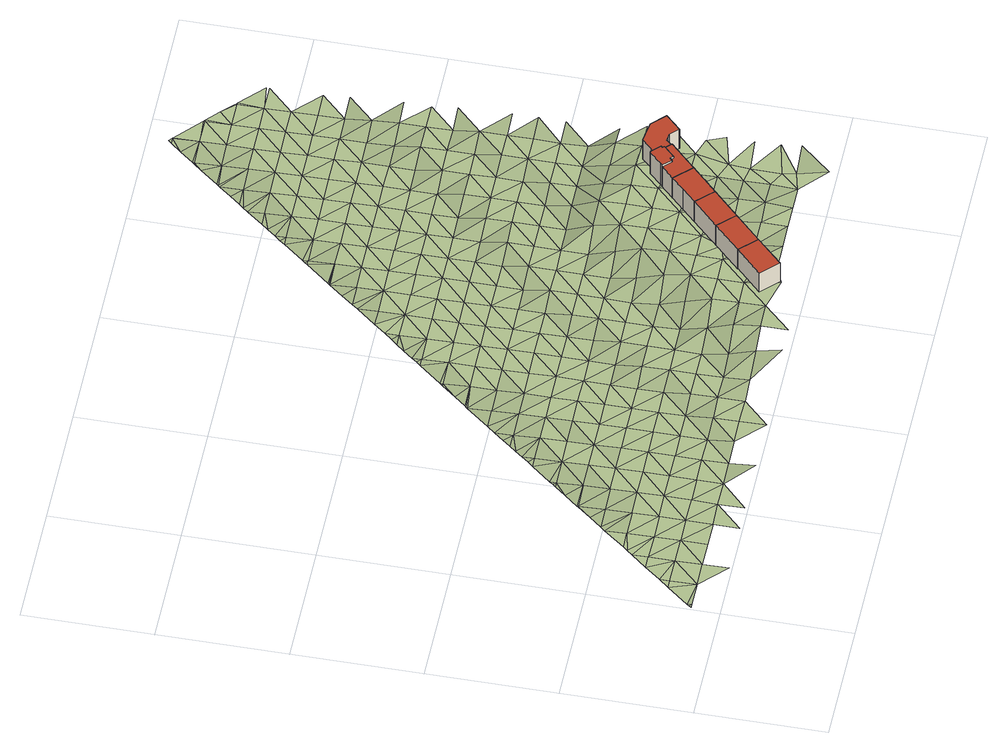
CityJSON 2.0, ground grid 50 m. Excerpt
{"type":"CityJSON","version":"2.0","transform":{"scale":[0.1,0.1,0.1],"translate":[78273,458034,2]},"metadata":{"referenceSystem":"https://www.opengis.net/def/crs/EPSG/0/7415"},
"CityObjects":{
"building1":{"type":"Building","attributes":{"roofType":"1000","RelativeEavesHeight":9.87,"RelativeRidgeHeight":9.87,"AbsoluteEavesHeight":23.95,"AbsoluteRidgeHeight":23.95},"geometry":[{"type":"Solid","lod":"2","boundaries":[[[[0,1,2,3]],[[1,4,5,2]],[[4,6,7,5]],[[6,0,3,7]],[[6,4,1,0]],[[3,2,5,7]]]],"semantics":{"surfaces":[{"type":"WallSurface"},{"type":"RoofSurface","Direction":0,"Slope":90},{"type":"GroundSurface"}],"values":[[0,0,0,0,1,2]]}}]},
"building2":{"type":"Building","attributes":{"roofType":"1000","RelativeEavesHeight":10.58,"RelativeRidgeHeight":10.58,"AbsoluteEavesHeight":23.95,"AbsoluteRidgeHeight":23.95},"geometry":[{"type":"Solid","lod":"2","boundaries":[[[[6,4,8,9]],[[4,10,11,8]],[[10,12,13,11]],[[12,6,9,13]],[[12,10,4,6]],[[9,8,11,13]]]],"semantics":{"surfaces":[{"type":"WallSurface"},{"type":"RoofSurface","Direction":0,"Slope":90},{"type":"GroundSurface"}],"values":[[0,0,0,0,1,2]]}}]},
"building3":{"type":"Building","attributes":{"roofType":"1000","RelativeEavesHeight":10.58,"RelativeRidgeHeight":10.58,"AbsoluteEavesHeight":23.95,"AbsoluteRidgeHeight":23.95},"geometry":[{"type":"Solid","lod":"2","boundaries":[[[[12,10,11,13]],[[10,14,15,11]],[[14,16,17,15]],[[16,12,13,17]],[[16,14,10,12]],[[13,11,15,17]]]],"semantics":{"surfaces":[{"type":"WallSurface"},{"type":"RoofSurface","Direction":0,"Slope":90},{"type":"GroundSurface"}],"values":[[0,0,0,0,1,2]]}}]},
"building4":{"type":"Building","attributes":{"roofType":"1000","RelativeEavesHeight":10.62,"RelativeRidgeHeight":10.62,"AbsoluteEavesHeight":23.95,"AbsoluteRidgeHeight":23.95},"geometry":[{"type":"Solid","lod":"2","boundaries":[[[[18,19,20,21]],[[19,22,23,20]],[[22,24,25,23]],[[24,16,26,25]],[[16,14,27,26]],[[14,28,29,27]],[[28,30,31,29]],[[30,32,33,31]],[[32,18,21,33]],[[32,30,28,14,16,24,22,19,18]],[[21,20,23,25,26,27,29,31,33]]]],"semantics":{"surfaces":[{"type":"WallSurface"},{"type":"RoofSurface","Direction":0,"Slope":90},{"type":"GroundSurface"}],"values":[[0,0,0,0,0,0,0,0,0,1,2]]}}]},
"building5":{"type":"Building","children":["building5-1","building5-2"]},
"building5-1":{"type":"BuildingPart","attributes":{"roofType":"1000","RelativeEavesHeight":11.27,"RelativeRidgeHeight":11.27,"AbsoluteEavesHeight":24.75,"AbsoluteRidgeHeight":24.75},"parents":["building5"],"geometry":[{"type":"Solid","lod":"2","boundaries":[[[[34,35,36,37]],[[35,38,39,36]],[[38,40,41,39]],[[40,42,43,41]],[[42,44,45,43]],[[44,46,47,45]],[[46,48,49,47]],[[48,50,51,49]],[[50,52,53,51]],[[52,54,55,53]],[[54,34,37,55]],[[54,52,50,48,46,44,42,40,38,35,34]],[[37,36,39,41,43,45,47,49,51,53,55]]]],"semantics":{"surfaces":[{"type":"WallSurface"},{"type":"RoofSurface","Direction":0,"Slope":90},{"type":"GroundSurface"}],"values":[[0,0,0,0,0,0,0,0,0,0,0,1,2]]}}]},
"building5-2":{"type":"BuildingPart","attributes":{"roofType":"1000","RelativeEavesHeight":10.63,"RelativeRidgeHeight":10.63,"AbsoluteEavesHeight":23.95,"AbsoluteRidgeHeight":23.95},"parents":["building5"],"geometry":[{"type":"Solid","lod":"2","boundaries":[[[[56,57,58,59]],[[57,60,61,58]],[[60,62,63,61]],[[62,32,33,63]],[[32,30,31,33]],[[30,64,65,31]],[[64,66,67,65]],[[66,68,69,67]],[[68,70,71,69]],[[70,72,73,71]],[[72,56,59,73]],[[72,70,68,66,64,30,32,62,60,57,56]],[[59,58,61,63,33,31,65,67,69,71,73]]]],"semantics":{"surfaces":[{"type":"WallSurface"},{"type":"RoofSurface","Direction":180,"Slope":90},{"type":"GroundSurface"}],"values":[[0,0,0,0,0,0,0,0,0,0,0,1,2]]}}]},
"building6":{"type":"Building","attributes":{"roofType":"1000","RelativeEavesHeight":10.22,"RelativeRidgeHeight":10.22,"AbsoluteEavesHeight":23.09,"AbsoluteRidgeHeight":23.09},"geometry":[{"type":"Solid","lod":"2","boundaries":[[[[74,75,76,77]],[[75,78,79,76]],[[78,80,81,79]],[[80,82,83,81]],[[82,84,85,83]],[[84,86,87,85]],[[86,88,89,87]],[[88,90,91,89]],[[90,92,93,91]],[[92,94,95,93]],[[94,96,97,95]],[[96,98,99,97]],[[98,74,77,99]],[[98,96,94,92,90,88,86,84,82,80,78,75,74]],[[77,76,79,81,83,85,87,89,91,93,95,97,99]]]],"semantics":{"surfaces":[{"type":"WallSurface"},{"type":"RoofSurface","Direction":0,"Slope":90},{"type":"GroundSurface"}],"values":[[0,0,0,0,0,0,0,0,0,0,0,0,0,1,2]]}}]},
"terrain1":{"type":"TINRelief","geometry":[{"type":"CompositeSurface","lod":"2","boundaries":[[[100,101,102]],[[102,101,103]],[[101,104,103]],[[103,104,105]],[[104,106,105]],[[105,106,107]],[[106,104,108]],[[104,109,110]],[[106,108,107]],[[104,110,108]],[[107,108,111]],[[108,112,111]],[[111,112,113]],[[108,110,114]],[[112,108,114]],[[110,115,114]],[[113,112,116]],[[113,116,117]],[[112,114,116]],[[117,118,119]],[[114,115,120]],[[118,117,116]],[[116,114,121]],[[119,118,122]],[[114,120,121]],[[118,116,123]],[[116,121,123]],[[120,124,125]],[[118,126,122]],[[121,120,125]],[[122,126,127]],[[118,123,126]],[[127,128,129]],[[126,128,127]],[[123,121,130]],[[121,125,131]],[[121,131,130]],[[126,123,132]],[[129,128,133]],[[125,134,135]],[[129,133,136]],[[128,126,132]],[[123,130,132]],[[131,125,135]],[[136,133,137]],[[137,133,138]],[[133,128,139]],[[130,131,140]],[[128,132,139]],[[138,133,141]],[[131,135,140]],[[138,141,142]],[[133,139,141]],[[132,130,143]],[[130,140,144]],[[130,144,143]],[[139,132,145]],[[146,142,141]],[[142,146,147]],[[140,135,148]],[[135,149,150]],[[132,143,145]],[[147,146,151]],[[144,140,148]],[[141,139,152]],[[135,150,148]],[[151,146,153]],[[139,145,152]],[[146,141,154]],[[143,144,155]],[[146,154,153]],[[144,148,156]],[[141,152,154]],[[145,143,155]],[[144,156,155]],[[153,154,157]],[[148,150,158]],[[152,145,159]],[[156,148,158]],[[145,155,160]],[[150,161,158]],[[154,162,157]],[[157,162,163]],[[154,152,159]],[[145,160,159]],[[155,156,164]],[[163,162,165]],[[156,158,164]],[[162,154,166]],[[160,155,167]],[[154,159,168]],[[155,164,167]],[[165,162,166]],[[158,161,169]],[[154,168,166]],[[161,170,171]],[[159,160,172]],[[165,166,173]],[[161,171,169]],[[160,167,172]],[[164,158,174]],[[173,175,176]],[[175,173,166]],[[168,159,177]],[[158,169,174]],[[159,172,178]],[[167,164,179]],[[176,175,180]],[[171,170,181]],[[159,178,177]],[[166,168,182]],[[172,167,179]],[[164,174,179]],[[180,175,183]],[[169,171,181]],[[175,166,182]],[[168,177,182]],[[178,172,184]],[[174,169,185]],[[172,179,184]],[[175,186,183]],[[169,181,185]],[[175,182,186]],[[183,186,187]],[[177,178,188]],[[178,184,189]],[[179,174,190]],[[174,185,191]],[[182,177,188]],[[178,189,188]],[[184,179,190]],[[186,192,187]],[[174,191,190]],[[185,181,193]],[[186,182,194]],[[187,192,195]],[[182,188,194]],[[189,184,196]],[[184,190,197]],[[191,185,198]],[[192,186,199]],[[185,193,200]],[[186,194,199]],[[184,197,196]],[[188,189,201]],[[185,200,198]],[[195,192,202]],[[190,191,203]],[[194,188,201]],[[189,196,201]],[[192,199,202]],[[197,190,203]],[[204,205,195]],[[191,198,203]],[[205,204,206]],[[200,193,207]],[[199,194,208]],[[206,204,209]],[[195,202,204]],[[193,210,207]],[[196,197,211]],[[194,201,208]],[[197,203,211]],[[198,200,212]],[[200,207,213]],[[201,196,214]],[[202,199,215]],[[209,204,216]],[[199,208,217]],[[209,216,218]],[[203,198,212]],[[196,211,214]],[[200,213,212]],[[199,217,215]],[[204,202,219]],[[208,201,220]],[[218,216,221]],[[221,216,222]],[[211,203,223]],[[201,214,220]],[[213,207,224]],[[203,212,223]],[[202,215,219]],[[216,204,225]],[[214,211,226]],[[216,225,222]],[[217,208,227]],[[208,220,228]],[[204,219,225]],[[211,223,226]],[[212,213,229]],[[208,228,227]],[[213,224,230]],[[215,217,231]],[[220,214,232]],[[222,225,233]],[[223,212,229]],[[214,226,232]],[[213,230,229]],[[217,227,231]],[[219,215,234]],[[224,235,236]],[[228,220,237]],[[220,232,238]],[[225,239,233]],[[226,223,240]],[[225,219,234]],[[230,224,236]],[[215,231,234]],[[233,239,241]],[[223,229,242]],[[220,238,237]],[[241,239,243]],[[227,228,244]],[[232,226,240]],[[223,242,240]],[[239,225,245]],[[229,230,246]],[[231,227,244]],[[228,237,244]],[[225,234,245]],[[230,236,246]],[[243,239,247]],[[238,232,248]],[[242,229,249]],[[232,240,250]],[[243,247,251]],[[239,245,247]],[[229,246,249]],[[237,238,248]],[[234,231,252]],[[231,244,253]],[[232,250,248]],[[240,242,254]],[[231,253,252]],[[242,249,255]],[[251,256,257]],[[245,234,258]],[[256,251,247]],[[246,236,259]],[[244,237,260]],[[237,248,261]],[[242,255,254]],[[257,256,262]],[[250,240,263]],[[234,252,258]],[[236,264,259]],[[253,244,260]],[[247,245,265]],[[249,246,266]],[[237,261,260]],[[262,256,267]],[[240,254,263]],[[248,250,268]],[[245,258,265]],[[246,259,266]],[[255,249,269]],[[256,247,270]],[[252,253,271]],[[253,260,272]],[[250,263,268]],[[256,270,267]],[[254,255,269]],[[261,248,273]],[[247,265,270]],[[249,266,269]],[[253,272,271]],[[259,264,274]],[[267,270,275]],[[258,252,276]],[[248,268,273]],[[263,254,277]],[[260,261,278]],[[254,269,277]],[[252,271,276]],[[265,258,279]],[[272,260,278]],[[266,259,280]],[[261,273,278]],[[270,281,275]],[[259,274,282]],[[268,263,283]],[[270,265,279]],[[269,266,280]],[[258,276,279]],[[263,277,283]],[[275,281,284]],[[259,282,280]],[[271,272,285]],[[272,278,285]],[[273,268,286]],[[268,283,287]],[[277,269,288]],[[281,270,289]],[[270,279,290]],[[269,280,291]],[[282,274,292]],[[276,271,293]],[[271,285,294]],[[268,287,286]],[[281,289,284]],[[278,273,295]],[[269,291,288]],[[270,290,289]],[[283,277,296]],[[271,294,293]],[[284,289,297]],[[280,282,298]],[[279,276,299]],[[273,286,295]],[[291,280,300]],[[287,283,296]],[[282,292,298]],[[285,278,301]],[[277,288,296]],[[290,279,299]],[[280,298,300]],[[276,293,299]],[[297,302,303]],[[289,302,297]],[[278,295,301]],[[294,285,304]],[[286,287,305]],[[289,290,306]],[[288,291,307]],[[291,300,307]],[[287,296,305]],[[298,292,308]],[[285,301,304]],[[290,299,306]],[[303,302,309]],[[293,294,310]],[[295,286,311]],[[286,305,311]],[[300,298,312]],[[296,288,313]],[[302,289,314]],[[294,304,310]],[[289,306,315]],[[288,307,316]],[[299,293,317]],[[301,295,318]],[[298,308,319]],[[307,300,312]],[[309,302,314]],[[295,311,318]],[[289,315,314]],[[288,316,313]],[[305,296,320]],[[293,310,317]],[[298,319,312]],[[306,299,321]],[[322,323,309]],[[323,322,324]],[[324,322,325]],[[304,301,326]],[[311,305,320]],[[296,313,320]],[[301,318,327]],[[315,306,321]],[[299,317,321]],[[309,314,322]],[[310,304,326]],[[319,308,328]],[[316,307,329]],[[301,327,326]],[[307,312,330]],[[318,311,331]],[[325,322,332]],[[313,316,329]],[[311,320,331]],[[307,330,329]],[[317,310,333]],[[314,315,334]],[[312,319,335]],[[315,321,336]],[[310,326,333]],[[319,328,335]],[[327,318,337]],[[320,313,338]],[[322,339,332]],[[315,336,334]],[[318,331,340]],[[332,339,341]],[[322,314,342]],[[330,312,343]],[[313,329,338]],[[341,339,344]],[[321,317,345]],[[312,335,343]],[[317,333,346]],[[318,340,337]],[[326,327,347]],[[339,322,342]],[[314,334,342]],[[336,321,345]],[[331,320,348]],[[317,346,345]],[[320,338,349]],[[329,330,350]],[[335,328,351]],[[333,326,347]],[[339,352,344]],[[327,337,347]],[[330,343,350]],[[320,349,348]],[[334,336,353]],[[340,331,354]],[[339,342,352]],[[346,333,355]],[[338,329,356]],[[336,345,353]],[[344,352,357]],[[343,335,358]],[[329,350,359]],[[333,347,355]],[[335,351,360]],[[331,348,354]],[[337,340,361]],[[342,334,362]],[[349,338,363]],[[329,359,356]],[[334,353,364]],[[335,360,358]],[[350,343,365]],[[345,346,366]],[[346,355,367]],[[340,354,361]],[[352,368,357]],[[352,342,362]],[[357,368,369]],[[348,349,363]],[[347,337,370]],[[334,364,362]],[[338,356,363]],[[343,358,365]],[[346,367,366]],[[360,351,371]],[[369,368,372]],[[359,350,365]],[[355,347,370]],[[353,345,373]],[[337,361,370]],[[351,374,375]],[[351,375,371]],[[368,352,376]],[[354,348,377]],[[348,363,378]],[[352,362,379]],[[345,366,373]],[[358,360,380]],[[356,359,381]],[[364,353,382]],[[367,355,383]],[[372,368,376]],[[360,371,380]],[[359,365,381]],[[355,370,383]],[[348,378,377]],[[352,379,376]],[[372,376,384]],[[361,354,385]],[[353,373,382]],[[365,358,386]],[[363,356,387]],[[362,364,388]],[[356,381,389]],[[358,380,386]],[[366,367,390]],[[354,377,385]],[[367,383,391]],[[378,363,387]],[[370,361,392]],[[379,362,388]],[[384,393,394]],[[364,382,388]],[[375,374,395]],[[356,389,387]],[[371,375,396]],[[393,384,376]],[[373,366,390]],[[367,391,390]],[[381,365,397]],[[383,370,392]],[[361,385,392]],[[380,371,396]],[[365,386,397]],[[394,393,398]],[[376,379,399]],[[377,378,400]],[[382,373,401]],[[378,387,402]],[[389,381,397]],[[379,388,403]],[[386,380,404]],[[373,390,401]],[[391,383,405]],[[378,402,400]],[[383,392,406]],[[379,403,399]],[[387,389,407]],[[393,376,408]],[[385,377,409]],[[390,391,405]],[[389,397,407]],[[388,382,410]],[[383,406,405]],[[382,401,411]],[[398,393,408]],[[376,399,408]],[[377,400,409]],[[397,386,412]],[[398,408,413]],[[402,387,414]],[[392,385,415]],[[403,388,410]],[[382,411,410]],[[387,407,414]],[[401,390,416]],[[386,417,412]],[[406,392,415]],[[385,409,415]],[[390,405,416]],[[413,418,419]],[[400,402,420]],[[418,413,408]],[[399,403,421]],[[402,414,420]],[[403,410,422]],[[419,418,423]],[[407,397,424]],[[411,401,425]],[[401,416,426]],[[405,406,427]],[[403,422,421]],[[406,415,428]],[[414,407,424]],[[408,399,429]],[[409,400,430]],[[401,426,425]],[[400,420,431]],[[423,418,432]],[[416,405,427]],[[410,411,433]],[[406,428,427]],[[418,408,429]],[[415,409,430]],[[399,421,429]],[[400,431,430]],[[420,414,434]],[[411,425,433]],[[422,410,435]],[[432,418,436]],[[426,416,437]],[[416,427,438]],[[421,422,435]],[[428,415,439]],[[432,436,440]],[[431,420,441]],[[418,429,436]],[[415,430,442]],[[410,433,435]],[[425,426,437]],[[416,438,437]],[[440,443,444]],[[415,442,439]],[[427,428,445]],[[443,440,436]],[[429,421,446]],[[433,425,447]],[[430,431,448]],[[444,443,449]],[[421,435,450]],[[438,427,445]],[[425,437,447]],[[428,439,445]],[[421,450,446]],[[436,429,451]],[[442,430,452]],[[435,433,453]],[[449,443,454]],[[433,447,455]],[[437,438,456]],[[443,436,451]],[[449,454,457]],[[439,442,452]],[[429,446,451]],[[438,445,458]],[[450,435,453]],[[433,455,453]],[[457,454,459]],[[447,437,456]],[[438,458,456]],[[445,439,460]],[[454,443,461]],[[443,451,462]],[[455,447,463]],[[459,454,461]],[[446,450,464]],[[450,453,465]],[[447,456,463]],[[443,462,461]],[[458,445,466]],[[459,461,467]],[[450,465,464]],[[451,446,468]],[[453,455,469]],[[455,463,469]],[[456,458,470]],[[462,451,468]],[[446,464,468]],[[465,453,471]],[[472,467,461]],[[467,472,473]],[[463,456,470]],[[453,469,471]],[[474,475,473]],[[472,461,476]],[[472,474,473]],[[461,462,477]],[[462,468,478]],[[472,479,474]],[[472,476,479]],[[464,465,480]],[[469,463,481]],[[465,471,482]],[[483,476,461]],[[462,478,477]],[[465,482,480]],[[468,464,484]],[[461,477,483]],[[471,469,485]],[[478,468,484]],[[464,480,484]],[[477,478,486]],[[483,477,486]],[[482,471,487]],[[478,488,486]],[[480,482,487]],[[478,484,489]],[[489,488,478]],[[488,489,490]],[[484,480,491]],[[489,484,492]],[[489,493,490]],[[493,489,492]],[[484,494,492]]]}]}
},
"vertices":[
[1552,84,220],[1487,149,220],[1487,149,121],[1552,84,121],[1588,249,220],[1588,249,121],[1652,184,220],[1652,184,121],
[1588,249,114],[1652,184,114],[1689,350,220],[1689,350,114],[1753,285,220],[1753,285,114],
[1789,450,220],[1789,450,114],[1854,385,220],[1854,385,114],
[1905,435,220],[1904,434,220],[1904,434,113],[1905,435,113],[1877,407,220],[1877,407,113],[1876,407,220],[1876,407,113],[1854,385,113],[1789,450,113],[1840,501,220],[1840,501,113],[1889,550,220],[1889,550,113],[1954,484,220],[1954,484,113],
[1987,565,228],[1976,576,228],[1976,576,115],[1987,565,115],[1967,567,228],[1967,567,115],[1937,598,228],[1937,598,115],[1943,604,228],[1943,604,115],[1991,652,228],[1991,652,115],[1997,651,228],[1997,651,115],[2007,641,228],[2007,641,115],[2029,620,228],[2029,620,115],[2024,614,228],[2024,614,115],[2030,608,228],[2030,608,115],
[2054,584,220],[2032,562,220],[2032,562,113],[2054,584,113],[2008,538,220],[2008,538,113],[2004,534,220],[2004,534,113],[1937,598,220],[1937,598,113],[1967,567,220],[1967,567,113],[1976,576,220],[1976,576,113],[1987,565,220],[1987,565,113],[2030,608,220],[2030,608,113],
[2196,631,211],[2137,572,211],[2137,572,109],[2196,631,109],[2136,574,211],[2136,574,109],[2106,604,211],[2106,604,109],[2090,606,211],[2090,606,109],[2077,608,211],[2077,608,109],[2054,584,211],[2054,584,109],[2024,614,211],[2024,614,109],[2029,620,211],[2029,620,109],[2007,641,211],[2007,641,109],[2061,695,211],[2061,695,109],[2103,689,211],[2103,689,109],[2144,683,211],[2144,683,109],
[6,110,11],[20,110,12],[12,118,11],[20,127,11],[121,110,13],[89,210,11],[121,211,12],[120,249,11],[220,210,13],[221,11,15],[220,110,14],[170,310,11],[220,310,12],[220,370,11],[320,210,15],[321,110,16],[320,309,14],[238,392,11],[319,410,12],[252,409,11],[420,110,17],[420,211,17],[319,491,10],[420,310,17],[420,10,17],[519,111,18],[420,410,16],[335,510,10],[419,509,14],[373,556,10],[520,310,21],[520,209,20],[519,410,20],[419,610,9],[520,11,19],[621,110,21],[417,610,9],[418,612,9],[419,613,9],[519,511,18],[620,210,22],[521,611,12],[464,667,8],[620,409,23],[620,310,23],[620,510,20],[520,710,8],[499,710,7],[720,210,23],[720,10,36],[720,111,23],[509,721,7],[620,610,17],[520,735,7],[620,709,14],[719,409,24],[720,310,24],[582,810,8],[821,209,23],[719,609,19],[720,510,23],[821,110,36],[619,810,11],[599,831,9],[820,311,23],[620,857,8],[719,811,15],[821,411,23],[720,710,16],[919,208,37],[921,10,38],[920,111,37],[821,511,23],[644,886,7],[921,310,23],[719,910,9],[664,910,7],[820,710,20],[821,609,21],[919,410,23],[689,941,7],[1020,109,37],[820,809,18],[720,979,6],[921,510,22],[1020,211,37],[821,910,15],[746,1010,6],[919,710,22],[921,610,22],[1019,410,25],[1019,311,37],[820,1010,10],[1120,111,46],[919,810,21],[820,1101,6],[1019,609,22],[1020,510,22],[1120,310,37],[920,910,19],[1121,209,37],[1019,708,22],[920,1011,15],[1120,409,37],[920,1109,14],[824,1106,6],[828,1110,7],[1221,110,94],[1022,811,23],[865,1155,7],[1220,10,123],[1119,512,36],[1219,310,37],[1221,210,59],[1119,610,23],[1020,1010,18],[919,1210,8],[1021,911,20],[910,1210,8],[1020,1110,16],[1121,710,22],[914,1215,8],[919,1221,8],[1220,410,37],[1320,111,123],[1021,1209,15],[1220,512,37],[1120,911,23],[1119,810,23],[1321,309,71],[1321,210,109],[1120,1010,21],[1222,610,37],[992,1310,10],[1120,1110,18],[1320,9,123],[1421,111,123],[1220,809,23],[1220,711,25],[1020,1310,12],[1320,509,37],[1005,1325,10],[1322,410,39],[1020,1344,10],[1220,910,23],[1120,1210,16],[1421,210,121],[1120,1311,14],[1320,711,37],[1420,311,120],[1321,611,37],[1050,1381,9],[1219,1110,19],[1221,1010,22],[1420,507,50],[1420,410,86],[1120,1412,13],[1075,1411,10],[1219,1209,17],[1520,210,121],[1318,909,24],[1320,809,35],[1096,1436,10],[1419,611,37],[1545,78,124],[1220,1310,16],[1521,310,120],[1120,1465,11],[1420,710,38],[1521,409,120],[1222,1410,15],[1321,1110,20],[1321,1010,21],[1420,809,38],[1617,109,112],[1157,1510,11],[1320,1210,19],[1520,510,101],[1421,911,38],[1318,1310,19],[1619,310,120],[1220,1509,14],[1648,181,122],[1519,611,63],[1220,1587,10],[1418,1011,22],[1521,809,39],[1521,708,39],[1621,508,119],[1321,1509,16],[1320,1409,17],[1621,409,119],[1719,108,125],[1420,1210,21],[1420,1110,21],[1521,909,40],[1619,610,115],[1239,1610,10],[1720,209,112],[1421,1310,21],[1682,327,121],[1520,1010,40],[1320,1610,14],[1275,1654,9],[1518,1109,23],[1620,710,79],[1419,1411,20],[1720,410,119],[1822,109,123],[1320,1709,8],[1520,1209,22],[1620,809,42],[1820,311,111],[1721,609,118],[1419,1610,17],[1421,1510,18],[1722,510,118],[1520,1310,22],[1620,911,42],[1822,208,124],[1720,710,117],[1519,1410,21],[1419,1711,15],[1321,1710,8],[1321,1711,8],[1326,1716,8],[1619,1109,43],[1619,1010,43],[1919,110,119],[1821,510,118],[1842,374,120],[1720,810,89],[1403,1810,7],[1619,1211,24],[1520,1610,19],[1920,211,125],[1521,1510,21],[1722,1010,44],[1821,611,117],[1420,1810,8],[1721,911,44],[1411,1819,7],[1520,1709,17],[1920,312,125],[1420,1830,7],[1621,1410,22],[1621,1310,23],[1720,1111,45],[1822,809,114],[1822,709,118],[1920,410,112],[2019,110,113],[1520,1811,15],[1620,1510,22],[1821,911,65],[1719,1210,45],[1920,609,117],[1485,1910,6],[2019,311,115],[1950,481,120],[2021,212,114],[1820,1009,46],[1619,1710,19],[1919,709,117],[1620,1610,21],[2020,408,115],[1720,1410,24],[1721,1311,25],[1519,1910,8],[1501,1929,6],[1819,1112,47],[2083,180,113],[1520,1952,6],[1720,1509,23],[2126,14,113],[2092,129,113],[1620,1910,15],[1919,911,66],[1919,810,103],[1621,1810,17],[2084,299,114],[2020,511,112],[1721,1609,22],[1820,1210,47],[1546,1984,6],[1919,1010,65],[2089,380,116],[2019,711,116],[1720,1710,21],[2040,571,118],[1820,1410,25],[1820,1310,46],[1920,1110,48],[1620,2011,8],[1568,2010,6],[2240,138,105],[2226,213,108],[2119,509,111],[1619,2073,5],[1720,1910,17],[2021,910,66],[1820,1510,24],[2020,809,92],[1721,1811,19],[2219,309,113],[1919,1309,48],[1921,1211,48],[2107,596,112],[1719,2010,14],[2020,1009,65],[1820,1710,23],[1821,1610,24],[2192,485,113],[1636,2093,5],[2120,710,112],[2019,1110,65],[1920,1411,46],[2220,413,113],[1720,2110,8],[1649,2109,5],[2121,809,105],[1819,1910,19],[1820,1812,21],[1682,2149,5],[2223,609,108],[1920,1608,25],[1919,1510,26],[2019,1310,48],[2021,1210,65],[1820,2010,16],[2120,1011,63],[2121,909,67],[1720,2196,5],[1921,1710,24],[2220,709,109],[1920,1811,22],[1820,2110,13],[2019,1510,46],[2020,1411,48],[2120,1208,64],[1726,2203,5],[2220,810,76],[2121,1110,64],[1821,2209,9],[1731,2209,5],[2120,1311,64],[1920,2010,18],[2020,1609,30],[2220,1009,70],[1788,2278,5],[1922,1910,20],[1919,2110,16],[2220,1111,74],[2020,1811,24],[1819,2309,6],[2019,1710,25],[2119,1509,48],[1814,2310,6],[2121,1410,48],[1819,2316,6],[2222,1211,69],[1921,2310,11],[1921,2210,13],[2120,1610,46],[2019,2010,20],[2020,1911,21],[2218,1410,63],[1862,2369,6],[2019,2109,18],[2121,1711,37],[2219,1509,48],[2120,1811,25],[1920,2410,8],[1896,2410,7],[1920,2413,8],[1908,2424,7],[1923,2410,8],[2019,2310,14],[2020,2211,15],[1921,2411,8],[2121,2010,21],[2220,1612,48],[2121,1911,23],[2019,2317,13],[2119,2110,19],[2221,1811,33],[2026,2310,14],[2219,1911,24],[2074,2264,16],[2121,2211,17],[2121,2218,17],[2219,2110,20],[2128,2211,18],[2125,2214,17],[2219,2123,20]
]}
